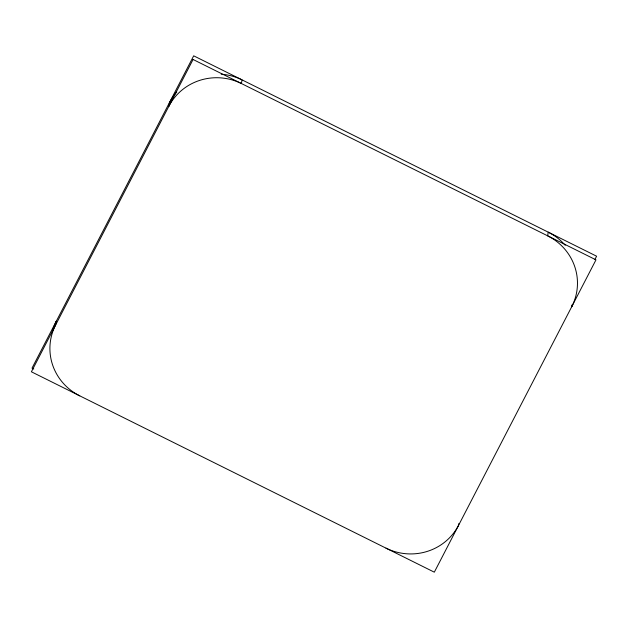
<?xml version="1.0" encoding="UTF-8"?>
<svg xmlns="http://www.w3.org/2000/svg" width="628" height="628" viewBox="0 0 628 628"><rect width="100%" height="100%" fill="white"/><g stroke="black" fill="none" stroke-linecap="round" stroke-linejoin="round"><path stroke-width="0.94" d="M458.88 523.501L458.566 525.33A54.134 52.611 9.6 0 1 385.969 548.126M572.037 304.886L571.731 306.715A54.134 52.611 9.6 0 0 547.632 235.822L548.252 232.164A54.134 52.611 9.6 0 1 565.216 245.281M594.802 259.686L596.6 256.208L193.683 55.821L32.02 368.134L33.779 369.005M79.748 395.836A54.134 52.611 9.6 0 1 55.649 324.943L56.269 321.285A54.134 52.611 9.6 0 0 52.281 331.553M176.735 92.049A54.134 52.611 9.6 0 0 169.434 102.67L168.814 106.328A54.134 52.611 9.6 0 1 241.411 83.532L242.031 79.874A54.134 52.611 9.6 0 0 221.213 74.198M193.063 59.487L31.4 371.792L434.317 572.179L595.98 259.866L193.063 59.487"/></g></svg>
